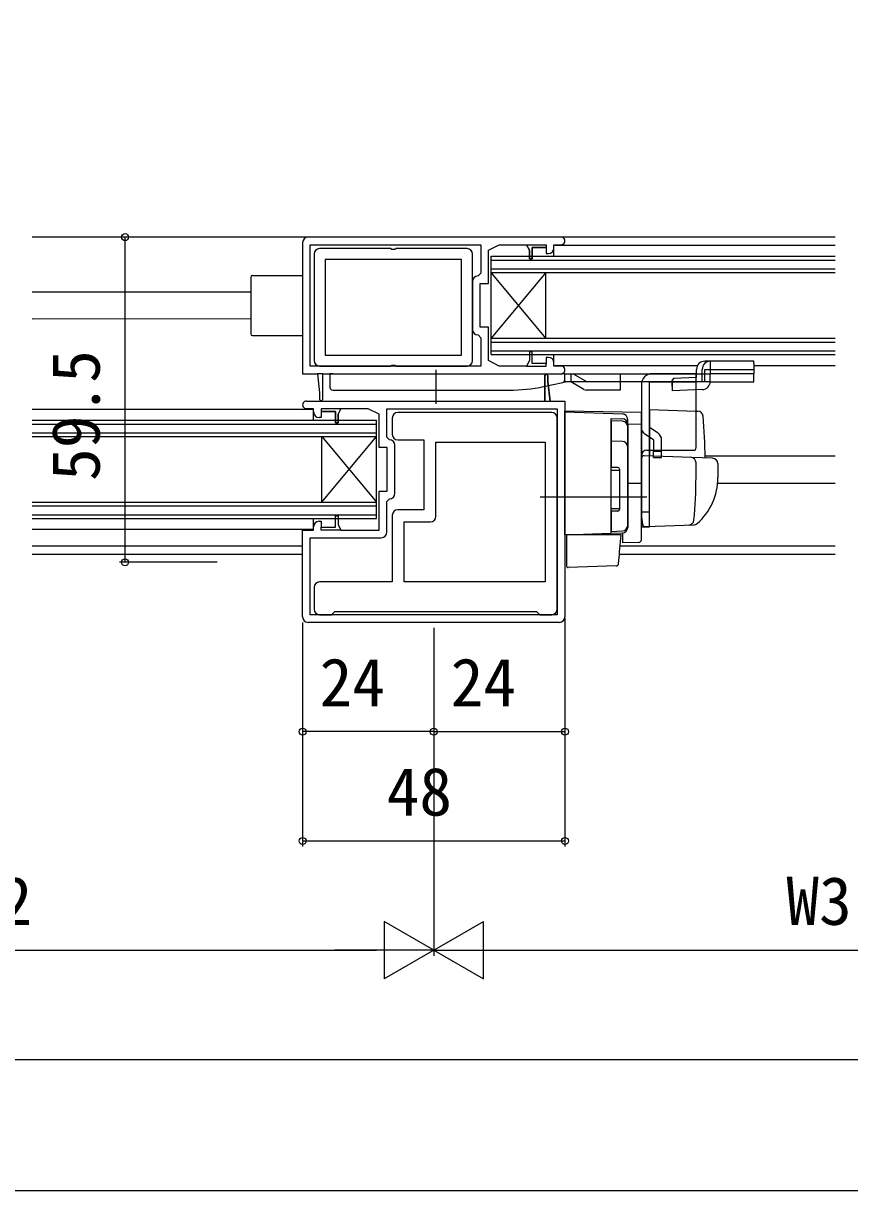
# Model space of a CAD drawing. Units: millimetres, scale not verified. Extents: x -525 to 525, y -782 to 777.
# Drawn here: x -165.7 to -14.4, y -782.5 to -568.9 of the extents above; entities that cross this region are included whole.
import ezdxf
from ezdxf.enums import TextEntityAlignment as Align

# ---------------------------------------------------------------- set-up
doc = ezdxf.new("R2010")
doc.units = ezdxf.units.MM
doc.header["$LTSCALE"] = 4
for name, color, linetype in [('0-2_YKK_11', 7, 'Continuous'), ('0-3_YKK_12', 2, 'Continuous'), ('0-4_YKK_13', 4, 'Continuous'), ('0-6_YKK_D', 6, 'Continuous'), ('0-7_YKK_ZWAK', 7, 'Continuous')]:
    doc.layers.add(name, color=color, linetype=linetype)
doc.styles.add('ＭＳ ゴシック', font='')
doc.styles.get('ＭＳ ゴシック').set_extended_font_data('MS Gothic')

msp = doc.modelspace()

# ---------------------------------------------------------------- linework, layer by layer
at = {"layer": '0-2_YKK_11'}
for p, q in [((-67.263, -608), (-113.563, -608)), ((-112.463, -611.1), (-112.463, -630.6)), ((-83.463, -630.6), (-83.463, -611.1)), ((-83.463, -616.1), (-83.463, -624.9)), ((-68.963, -640.1), (-97.163, -640.1)), ((-98.163, -641.1), (-98.163, -644.1)), ((-67.963, -676.1), (-67.963, -641.1)), ((-97.663, -654.9), (-97.663, -646.1)), ((-112.463, -672.1), (-112.463, -676.1)), ((-67.563, -678.5), (-113.563, -678.5))]:
    msp.add_line(p, q, dxfattribs=at)
for points in [[(-114.563, -609), (-114.563, -633), (-111.863, -633), (-111.463, -636.5), (-111.463, -637.7), (-111.163, -638), (-110.863, -637.7), (-110.863, -633), (-111.863, -633), (-111.463, -636.5), (-111.463, -637.7), (-111.163, -638), (-110.863, -637.7), (-110.863, -633), (-67.263, -633)], [(-81.963, -631.6), (-113.163, -631.6), (-113.163, -609.4), (-81.963, -609.4), (-81.963, -614.6), (-82.463, -615.1)], [(-84.463, -610.1), (-97.443, -610.1), (-97.703, -610.25), (-98.222, -610.25), (-98.482, -610.1), (-111.463, -610.1)], [(-69.563, -630), (-69.963, -630), (-69.963, -631.1), (-72.563, -631.1), (-72.563, -629), (-73.063, -629), (-73.063, -630.6), (-73.563, -631.6), (-78.563, -631.6), (-80.563, -630.6), (-80.563, -624.5), (-82.063, -624.5), (-82.063, -616.5), (-80.563, -616.5), (-80.563, -610.4), (-78.563, -609.4), (-73.563, -609.4), (-73.063, -610.4), (-73.063, -612), (-72.563, -612), (-72.563, -609.9), (-69.963, -609.9), (-69.963, -611), (-69.563, -611)], [(-68.563, -610), (-68.563, -609.4), (-67.263, -609.4)], [(-82.463, -625.9), (-81.963, -626.4), (-81.963, -631.6)], [(-111.463, -631.6), (-98.482, -631.6), (-98.222, -631.45), (-97.703, -631.45), (-97.443, -631.6), (-84.463, -631.6)], [(-67.263, -631.6), (-68.563, -631.6), (-68.563, -631)], [(-113.863, -638), (-70.263, -638), (-70.263, -633.3), (-69.963, -633), (-69.663, -633.3), (-69.663, -634.5), (-69.263, -638), (-66.563, -638), (-66.563, -677.5)], [(-112.563, -640), (-112.563, -639.4), (-113.863, -639.4)], [(-111.563, -660), (-111.163, -660), (-111.163, -661.1), (-108.563, -661.1), (-108.563, -659), (-108.063, -659), (-108.063, -660.6), (-107.563, -661.6), (-100.563, -661.6), (-100.563, -654.5), (-99.063, -654.5), (-99.063, -646.5), (-100.563, -646.5), (-100.563, -640.4), (-102.563, -639.4), (-107.563, -639.4), (-108.063, -640.4), (-108.063, -642), (-108.563, -642), (-108.563, -639.9), (-111.163, -639.9), (-111.163, -641), (-111.563, -641)], [(-98.663, -645.1), (-99.163, -644.6), (-99.163, -639.4), (-67.963, -639.4), (-67.963, -677.1)], [(-97.163, -645.1), (-92.363, -645.1), (-92.363, -657.9), (-97.163, -657.9)], [(-90.163, -659.1), (-90.163, -645.5), (-70.163, -645.5), (-70.163, -671.1)], [(-99.163, -662), (-99.163, -656.4), (-98.663, -655.9)], [(-98.163, -658.9), (-98.163, -671.1), (-111.463, -671.1)], [(-114.563, -677.5), (-114.563, -661.6), (-112.563, -661.6), (-112.563, -661)], [(-70.163, -671.1), (-95.963, -671.1), (-95.963, -660.1), (-91.163, -660.1)], [(-67.963, -677.1), (-113.163, -677.1), (-113.163, -663), (-100.163, -663)], [(-111.463, -677.1), (-109.263, -677.1), (-108.963, -676.8), (-108.663, -676.5)], [(-108.663, -676.5), (-71.763, -676.5), (-71.463, -676.8), (-71.163, -677.1), (-68.963, -677.1)]]:
    msp.add_lwpolyline(points, dxfattribs=at)
for points in [[(-73.563, -609.4), (-69.963, -609.4), (-69.963, -609.9), (-72.563, -609.9), (-72.563, -612), (-73.063, -612), (-73.063, -610.4)], [(-85.463, -612.1), (-110.463, -612.1), (-110.463, -629.6), (-85.463, -629.6)], [(-73.563, -631.6), (-69.963, -631.6), (-69.963, -631.1), (-72.563, -631.1), (-72.563, -629), (-73.063, -629), (-73.063, -630.6)], [(-70.263, -633.3), (-70.263, -638), (-69.263, -638), (-69.663, -634.5), (-69.663, -633.3), (-69.963, -633)], [(-107.563, -639.4), (-111.163, -639.4), (-111.163, -639.9), (-108.563, -639.9), (-108.563, -642), (-108.063, -642), (-108.063, -640.4)], [(-107.563, -661.6), (-111.163, -661.6), (-111.163, -661.1), (-108.563, -661.1), (-108.563, -659), (-108.063, -659), (-108.063, -660.6)]]:
    msp.add_lwpolyline(points, close=True, dxfattribs=at)
for centre, radius, start, end in [((-113.563, -609), 1, 90.00001, 179.99999), ((-67.263, -608.7), 0.7, 269.99999, 90.00001), ((-111.463, -611.1), 1, 90.00001, 179.99999), ((-84.463, -611.1), 1, 0.00001, 89.99999), ((-69.563, -610), 1, 270.00001, 359.99999), ((-82.463, -616.1), 1, 90.00001, 179.99999), ((-82.463, -624.9), 1, 180.00001, 269.99999), ((-69.563, -631), 1, 0.00001, 89.99999), ((-111.463, -630.6), 1, 180.00001, 269.99999), ((-84.463, -630.6), 1, 270.00001, 359.99999), ((-67.263, -632.3), 0.7, 269.99999, 90.00001), ((-113.863, -638.7), 0.7, 89.99999, 270.00001), ((-111.563, -640), 1, 180.00001, 269.99999), ((-97.163, -641.1), 1, 90.00001, 179.99999), ((-68.963, -641.1), 1, 0.00001, 89.99999), ((-98.663, -646.1), 1, 0.00001, 89.99999), ((-97.163, -644.1), 1, 180.00001, 269.99999), ((-98.663, -654.9), 1, 270.00001, 359.99999), ((-97.163, -658.9), 1, 90.00001, 179.99999), ((-111.563, -661), 1, 90.00001, 179.99999), ((-91.163, -659.1), 1, 270.00001, 359.99999), ((-100.163, -662), 1, 270.00001, 359.99999), ((-111.463, -672.1), 1, 90.00001, 179.99999), ((-111.463, -676.1), 1, 180.00001, 269.99999), ((-68.963, -676.1), 1, 270.00001, 359.99999), ((-113.563, -677.5), 1, 180.00001, 269.99999), ((-67.563, -677.5), 1, 270.00001, 359.99999)]:
    msp.add_arc(centre, radius, start, end, dxfattribs=at)
at = {"layer": '0-3_YKK_12'}
for p, q in [((-17.063, -608), (-164.063, -608)), ((-68.563, -611.5), (-68.563, -610.027)), ((-68.363, -609.5), (-17.063, -609.5)), ((-80.063, -611.5), (-17.063, -611.5)), ((-80.063, -629.5), (-80.063, -611.5)), ((-80.063, -612.2), (-17.063, -612.2)), ((-80.063, -613.8), (-17.063, -613.8)), ((-80.063, -614.5), (-17.063, -614.5)), ((-70.063, -626.5), (-80.063, -614.5)), ((-70.063, -614.5), (-80.063, -626.5)), ((-70.063, -626.5), (-70.063, -614.5)), ((-164.063, -618), (-124.063, -618)), ((-124.063, -622.931), (-164.063, -622.998)), ((-80.063, -626.5), (-17.063, -626.5)), ((-80.063, -627.2), (-17.063, -627.2)), ((-80.063, -628.8), (-17.063, -628.8)), ((-80.063, -629.5), (-17.063, -629.5)), ((-68.563, -631.1), (-68.563, -629.5)), ((-31.963, -631.505), (-17.063, -631.505)), ((-164.063, -639.483), (-112.787, -639.483)), ((-112.563, -641.499), (-112.563, -639.883)), ((-164.063, -641.5), (-101.063, -641.5)), ((-164.063, -642.2), (-101.063, -642.2)), ((-101.063, -659.5), (-101.063, -641.5)), ((-164.063, -643.8), (-101.063, -643.8)), ((-164.063, -644.5), (-101.063, -644.5)), ((-111.063, -656.5), (-111.063, -644.5)), ((-111.063, -656.5), (-101.063, -644.5)), ((-111.063, -644.5), (-101.063, -656.5)), ((-40.89, -648), (-17.063, -648)), ((-38.599, -653), (-17.063, -653)), ((-164.063, -656.5), (-101.063, -656.5)), ((-164.063, -657.2), (-101.063, -657.2)), ((-164.063, -658.8), (-101.063, -658.8)), ((-164.063, -659.5), (-101.063, -659.5)), ((-112.563, -661.099), (-112.554, -659.499)), ((-112.747, -661.488), (-164.063, -661.483)), ((-164.063, -664.5), (-114.563, -664.5)), ((-164.063, -666), (-114.563, -666)), ((-56.569, -666), (-17.063, -666)), ((-56.438, -664.5), (-17.063, -664.5))]:
    msp.add_line(p, q, dxfattribs=at)
msp.add_lwpolyline([(-68.363, -631.5), (-63.663, -631.5), (-42.29, -631.503)], dxfattribs=at)
at = {"layer": '0-4_YKK_13'}
for p, q in [((-123.763, -615), (-114.563, -615)), ((-124.063, -615.3), (-124.063, -625.7)), ((-123.763, -626), (-114.563, -626)), ((-90.163, -632.3), (-90.163, -638.5)), ((-42.462, -633), (-42.462, -632.2)), ((-41.429, -633), (-41.429, -632.2)), ((-39.963, -630.7), (-40.962, -630.7)), ((-40.962, -632.2), (-39.963, -632.2)), ((-40.962, -634.5), (-40.962, -632.2)), ((-39.963, -631.139), (-39.963, -633)), ((-39.963, -632.2), (-31.963, -632.2)), ((-31.963, -631.139), (-31.963, -630.7)), ((-31.963, -631.139), (-31.963, -633)), ((-109.563, -633), (-109.563, -635.5)), ((-109.063, -633), (-109.563, -633)), ((-109.063, -633), (-67.063, -633)), ((-66.613, -634.35), (-66.718, -634.5)), ((-66.513, -634.35), (-66.613, -634.35)), ((-66.563, -633), (-39.963, -633)), ((-66.408, -634.5), (-66.513, -634.35)), ((-65.463, -633), (-65.463, -634.5)), ((-65.061, -633), (-62.461, -634.5)), ((-56.463, -633), (-56.463, -634.5)), ((-42.563, -632.999), (-50.563, -632.999)), ((-46.663, -633.891), (-46.953, -634.2)), ((-46.944, -634.5), (-46.953, -634.2)), ((-42.463, -633.7), (-46.663, -633.891)), ((-42.563, -646.499), (-42.563, -632.999)), ((-42.463, -633.7), (-42.463, -633)), ((-41.429, -634.41), (-41.429, -633)), ((-39.963, -634.411), (-39.963, -633)), ((-109.063, -636), (-76.741, -636)), ((-70.455, -635.334), (-66.958, -634.585)), ((-66.718, -634.5), (-66.768, -634.5)), ((-66.718, -634.5), (-66.408, -634.5)), ((-39.963, -634.5), (-66.408, -634.5)), ((-63.094, -635.866), (-65.463, -634.5)), ((-56.463, -636), (-62.595, -636)), ((-56.463, -634.5), (-56.463, -636)), ((-52.563, -634.999), (-52.563, -642.826)), ((-51.063, -634.499), (-42.563, -634.499)), ((-51.063, -646.999), (-51.063, -634.499)), ((-46.894, -636.14), (-46.944, -634.5)), ((-41.416, -635.91), (-46.894, -636.14)), ((-66.563, -662.499), (-66.563, -639.799)), ((-66.563, -639.799), (-52.563, -640.044)), ((-66.563, -639.999), (-56.028, -640.367)), ((-52.563, -640.5), (-52.563, -640.488)), ((-52.563, -640.7), (-52.563, -640.5)), ((-51.063, -639.552), (-51.063, -646.999)), ((-51.063, -639.552), (-42.563, -639.849)), ((-42.563, -639.849), (-42.236, -639.86)), ((-58.063, -641.167), (-56.028, -641.23)), ((-58.063, -644.823), (-58.063, -641.167)), ((-58.062, -641.625), (-58.062, -650.143)), ((-56.027, -641.696), (-58.062, -641.625)), ((-55.063, -642.232), (-55.063, -641.367)), ((-55.063, -642.232), (-55.063, -661.132)), ((-52.563, -642.272), (-55.063, -642.238)), ((-55.062, -660.773), (-55.062, -642.696)), ((-52.563, -642.826), (-52.563, -660.999)), ((-49.518, -643.88), (-51.063, -642.826)), ((-58.063, -645.787), (-58.063, -644.823)), ((-50.363, -645.119), (-51.908, -644.066)), ((-50.363, -645.119), (-50.363, -646.999)), ((-56.027, -645.396), (-58.062, -645.325)), ((-51.563, -646.999), (-42.697, -646.999)), ((-51.063, -646.999), (-51.063, -648.052)), ((-50.363, -648.326), (-50.363, -646.999)), ((-48.863, -647.25), (-50.363, -647.25)), ((-52.563, -648.517), (-52.563, -658.999)), ((-43.315, -648.322), (-52.045, -648.017)), ((-39.528, -648.455), (-43.315, -648.322)), ((-42.563, -651.999), (-42.563, -649.297)), ((-56.862, -650.143), (-58.062, -650.143)), ((-58.062, -650.643), (-56.562, -650.643)), ((-56.562, -650.443), (-56.562, -657.843)), ((-38.563, -649.454), (-38.563, -651.999)), ((-55.063, -652.999), (-52.563, -653.043)), ((-52.563, -652.299), (-52.563, -651.699)), ((-52.563, -653.299), (-52.563, -652.699)), ((-71.063, -655.499), (-51.563, -655.499)), ((-52.563, -656.299), (-52.563, -655.699)), ((-58.062, -657.643), (-56.562, -657.643)), ((-52.563, -657.299), (-52.563, -656.699)), ((-52.563, -657.299), (-52.563, -656.699)), ((-52.563, -657.299), (-52.563, -656.699)), ((-52.563, -657.299), (-52.563, -658.999)), ((-52.563, -657.299), (-52.563, -658.999)), ((-58.062, -658.143), (-58.062, -661.843)), ((-56.862, -658.143), (-58.062, -658.143)), ((-52.563, -658.299), (-51.063, -658.299)), ((-52.563, -658.999), (-52.524, -659.254)), ((-52.524, -659.254), (-52.33, -660.548)), ((-58.063, -662.203), (-56.028, -662.132)), ((-58.062, -661.843), (-56.027, -661.772)), ((-56.028, -662.132), (-56.028, -663.916)), ((-51.818, -660.973), (-42.989, -660.665)), ((-43.822, -660.694), (-42.973, -660.665)), ((-53.054, -663.864), (-56.028, -663.916)), ((-66.263, -666.478), (-66.263, -668.189)), ((-56.72, -667.727), (-56.578, -666.11)), ((-56.578, -666.11), (-56.538, -665.653)), ((-57.201, -668.183), (-65.952, -668.489))]:
    msp.add_line(p, q, dxfattribs=at)
for points in [[(-31.963, -630.7), (-39.963, -630.7), (-39.963, -631.139)], [(-66.563, -634.096), (-66.563, -633), (-67.063, -633)], [(-39.963, -634.5), (-31.963, -634.5), (-31.963, -633), (-39.963, -633)], [(-52.563, -653.043), (-52.563, -642.272), (-52.563, -640.044)], [(-50.363, -648.326), (-48.863, -648.326), (-48.863, -646.999), (-48.863, -645.119)], [(-66.563, -662.499), (-58.063, -662.203), (-58.063, -661.203), (-58.063, -645.787)], [(-52.563, -660.999), (-51.063, -660.999), (-51.063, -646.999)], [(-52.563, -663.364), (-52.563, -656.353), (-52.563, -653.499), (-52.563, -653.043)], [(-56.293, -662.499), (-66.263, -662.499), (-66.263, -665.842), (-66.263, -666.478)], [(-56.538, -665.653), (-56.263, -662.499), (-56.293, -662.499)]]:
    msp.add_lwpolyline(points, dxfattribs=at)
for centre, radius, start, end in [((-123.763, -615.3), 0.3, 90, 180), ((-123.763, -625.7), 0.3, 180, 270), ((-40.962, -632.2), 1.5, 90, 180), ((-39.946, -632.183), 1.483, 90.65815, 180.64336), ((-67.063, -634.096), 0.5, 282.09476, 0), ((-50.563, -634.999), 2, 90, 180), ((-41.463, -634.411), 1.5, 271.76239, 0), ((-109.063, -635.5), 0.5, 180, 270), ((-76.741, -606), 30, 270, 282.09476), ((-62.595, -635), 1, 240.02, 270), ((-56.063, -641.367), 1, 0, 88), ((-42.271, -640.859), 1, 4.8508, 88), ((-155.863, -650.499), 115, 1.04239, 4.8508), ((-56.062, -642.229), 1, 359.81439, 88.02469), ((-56.062, -642.696), 1, 0, 88), ((-51.063, -642.826), 1.5, 180, 235.71312), ((-50.363, -645.119), 1.5, 0, 55.71312), ((-56.062, -646.396), 1, 0, 88), ((-51.563, -647.999), 1, 90, 180), ((-43.563, -646.499), 1, 330, 0), ((-52.063, -648.517), 0.5, 88, 180), ((-43.563, -649.297), 1, 0, 88), ((-39.563, -649.454), 1, 0, 88), ((-56.862, -650.443), 0.3, 0, 90), ((-123.563, -651.987), 81, 354.46939, 359.99144), ((-49.562, -652.099), 11, 310.82814, 0.5186), ((-56.862, -657.843), 0.3, 270, 0), ((-43.935, -659.698), 1, 272, 354.46939), ((-56.063, -661.132), 1, 272, 0), ((-56.062, -660.773), 1, 272, 0), ((-51.836, -660.474), 0.5, 188.53077, 272), ((-43.024, -659.666), 1, 272, 310.82814), ((-53.063, -663.364), 0.5, 271, 0), ((-53.063, -663.364), 0.5, 343.42965, 0), ((-65.963, -668.189), 0.3, 180, 272), ((-57.218, -667.683), 0.5, 271.97301, 355)]:
    msp.add_arc(centre, radius, start, end, dxfattribs=at)
msp.add_ellipse((-42.963, -633.7), major_axis=(0, 9.5), ratio=0.421053, start_param=1.6551067, end_param=1.7293546, dxfattribs=at)
at = {"layer": '0-6_YKK_D'}
for p, q in [((-147.063, -667.5), (-147.063, -608)), ((-130.196, -667.5), (-148.063, -667.5)), ((-114.563, -678.5), (-114.563, -699.5)), ((-114.563, -678.5), (-114.563, -719.5)), ((-66.563, -677.747), (-66.563, -699.5)), ((-66.563, -678.5), (-66.563, -719.5)), ((-90.563, -679.5), (-90.563, -739.5)), ((-90.563, -679.5), (-90.563, -739.5)), ((-90.563, -679.5), (-90.563, -699.5)), ((-90.563, -679.5), (-90.563, -699.5)), ((-90.563, -698.5), (-114.563, -698.5)), ((-90.563, -698.5), (-66.563, -698.5)), ((-114.563, -718.5), (-66.563, -718.5)), ((-90.563, -738.5), (-99.656, -733.25)), ((-99.656, -733.25), (-99.656, -743.75)), ((-90.563, -738.5), (-81.469, -733.25)), ((-81.469, -743.75), (-81.469, -733.25)), ((-230.063, -738.5), (-101.063, -738.5)), ((-90.563, -738.5), (-108.749, -738.5)), ((-90.563, -738.5), (-99.656, -743.75)), ((-90.563, -738.5), (-81.469, -743.75)), ((-90.563, -738.5), (-72.376, -738.5)), ((-80.063, -738.5), (48.937, -738.5)), ((-380.063, -758.5), (48.937, -758.5))]:
    msp.add_line(p, q, dxfattribs=at)
for centre in [(-147.063, -608), (-147.063, -667.5), (-114.563, -698.5), (-90.563, -698.5), (-90.563, -698.5), (-66.563, -698.5), (-114.563, -718.5), (-66.563, -718.5)]:
    msp.add_circle(centre, 0.637, dxfattribs=at)
at = {"layer": '0-7_YKK_ZWAK'}
msp.add_lwpolyline([(-525, -782.5), (525, -782.5), (525, 747.5)], dxfattribs=at)

# ---------------------------------------------------------------- texts
at = {"layer": '0-6_YKK_D', "style": 'ＭＳ ゴシック'}
msp.add_text('59.5', height=8.798, rotation=90, dxfattribs=at).set_placement((-149.063, -652.614), align=Align.BOTTOM_LEFT)
for s, p in [('24', (-111.46, -696.5)), ('24', (-87.46, -696.5)), ('48', (-99.188, -716.5)), ('W2', (-176.028, -736.5)), ('W3', (-26.028, -736.5))]:
    msp.add_text(s, height=8.798, dxfattribs=at).set_placement(p, align=Align.BOTTOM_LEFT)

doc.saveas('drawing.dxf')
